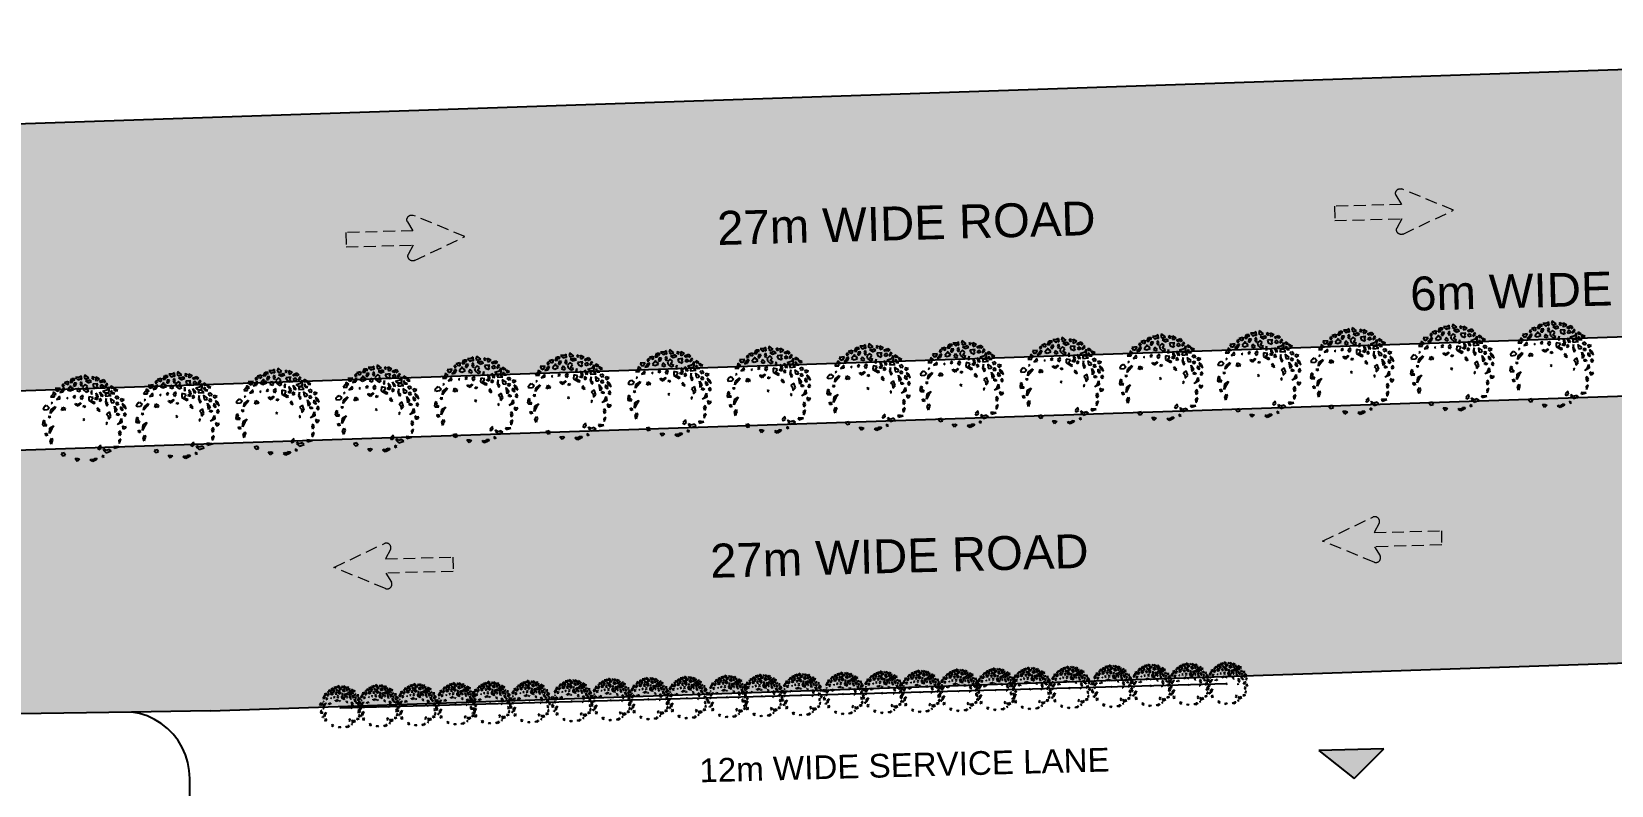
# Model space of a CAD drawing. Header units: inches. Extents: x 625 to 2719, y 1 to 1360.
# Drawn here: x 2063.8 to 2223.7, y 734.2 to 810.4 of the extents above; entities that cross this region are included whole.
import ezdxf

# ---------------------------------------------------------------- set-up
doc = ezdxf.new("R2010")
doc.units = ezdxf.units.IN
doc.header["$MEASUREMENT"] = 0
doc.linetypes.add('HIDDEN2', pattern=[0.1875, 0.125, -0.0625])
doc.layers.add('CAY', color=94, linetype='Continuous')
doc.layers.add('DIENHOA', color=3, linetype='Continuous')
doc.layers.add('Transito', color=50, linetype='HIDDEN2', lineweight=15)
doc.styles.get("Standard").update_dxf_attribs({"font": 'arial.ttf'})

# ---------------------------------------------------------------- blocks, each defined once
blk = doc.blocks.new('Cay01-mb')
at = {"layer": 'DIENHOA'}
for p, q in [((-789, 1112), (-964, 1099)), ((-964, 1099), (-910, 1006)), ((-846, 1025), (-789, 1112)), ((-706, 1088), (-739, 1025)), ((-705, 1242), (-724, 1177)), ((-724, 1177), (-663, 1176)), ((-640, 1093), (-706, 1088)), ((-649, 1221), (-705, 1242)), ((-693, 979), (-640, 1093)), ((-663, 1176), (-649, 1221)), ((-645, 1301), (-522, 1333)), ((-578, 1246), (-645, 1301)), ((-567, 1211), (-578, 1246)), ((-522, 1226), (-567, 1211)), ((-430, 1181), (-547, 1048)), ((-522, 1333), (-522, 1226)), ((-449, 1284), (-386, 1423)), ((-369, 1287), (-449, 1284)), ((-427, 1107), (-430, 1181)), ((-375, 1114), (-427, 1107)), ((-386, 1423), (-298, 1419)), ((-366, 1367), (-386, 1316)), ((-386, 1316), (-369, 1287)), ((-347, 1050), (-375, 1114)), ((-322, 1335), (-366, 1367)), ((-319, 1261), (-334, 1169)), ((-334, 1169), (-274, 1168)), ((-298, 1419), (-322, 1335)), ((-231, 1257), (-319, 1261)), ((-274, 1168), (-231, 1257)), ((-140, 1458), (-258, 1458)), ((-258, 1458), (-165, 1361)), ((-182, 1091), (-232, 1004)), ((-97, 1004), (-182, 1091)), ((-165, 1361), (-123, 1415)), ((-64, 1501), (-140, 1458)), ((-123, 1415), (-55, 1382)), ((-64, 1307), (-114, 1242)), ((-114, 1242), (-81, 1155)), ((-81, 1155), (-47, 1199)), ((-55, 1382), (-64, 1501)), ((-47, 1199), (-64, 1307)), ((63, 1209), (-30, 1123)), ((-30, 1123), (-13, 1037)), ((57, 1540), (29, 1436)), ((29, 1436), (88, 1404)), ((189, 1426), (57, 1540)), ((139, 1145), (63, 1209)), ((164, 1328), (71, 1328)), ((71, 1328), (164, 1263)), ((71, 1047), (139, 1145)), ((88, 1404), (189, 1426)), ((231, 1350), (164, 1328)), ((164, 1263), (282, 1307)), ((282, 1307), (231, 1350)), ((341, 1458), (282, 1426)), ((282, 1426), (324, 1382)), ((493, 1220), (316, 1209)), ((316, 1209), (341, 1123)), ((324, 1382), (366, 1404)), ((366, 1404), (341, 1458)), ((341, 1123), (459, 1069)), ((417, 1339), (434, 1371)), ((459, 1317), (417, 1339)), ((425, 1458), (535, 1393)), ((434, 1371), (425, 1458)), ((442, 1166), (493, 1220)), ((484, 1134), (442, 1166)), ((535, 1393), (459, 1317)), ((459, 1069), (484, 1134)), ((552, 1307), (695, 1361)), ((611, 1253), (552, 1307)), ((627, 1199), (552, 1145)), ((552, 1145), (594, 1101)), ((594, 1101), (686, 1134)), ((619, 1285), (611, 1253)), ((670, 1307), (619, 1285)), ((686, 1134), (627, 1199)), ((678, 1253), (670, 1307)), ((754, 1296), (678, 1253)), ((695, 1361), (754, 1296)), ((762, 1188), (728, 1112)), ((728, 1112), (821, 1166)), ((804, 1231), (762, 1188)), ((821, 1166), (804, 1231)), ((821, 1015), (872, 1112)), ((872, 1112), (846, 907)), ((939, 1134), (914, 1091)), ((914, 1091), (948, 1058)), ((1032, 1069), (939, 1134)), ((-1328, 507), (-1269, 539)), ((-1269, 539), (-1185, 453)), ((-1045, 902), (-1128, 819)), ((-1128, 819), (-994, 815)), ((-1075, 637), (-1117, 604)), ((-1117, 604), (-1084, 594)), ((-1084, 594), (-1075, 637)), ((-1022, 986), (-1045, 902)), ((-932, 908), (-1022, 986)), ((-1002, 883), (-932, 908)), ((-994, 815), (-1002, 883)), ((-822, 831), (-932, 723)), ((-932, 723), (-805, 745)), ((-910, 1006), (-846, 1025)), ((-805, 745), (-822, 831)), ((-739, 1025), (-804, 959)), ((-804, 959), (-693, 979)), ((-544, 756), (-569, 788)), ((-569, 788), (-569, 734)), ((-569, 734), (-544, 756)), ((-547, 1048), (-468, 1005)), ((-468, 1005), (-347, 1050)), ((-308, 842), (-367, 788)), ((-367, 788), (-342, 766)), ((-342, 766), (-283, 788)), ((-283, 788), (-308, 842)), ((-283, 572), (-199, 539)), ((-283, 529), (-283, 572)), ((-232, 1004), (-140, 972)), ((-199, 539), (-106, 594)), ((-140, 539), (-199, 475)), ((-140, 972), (-97, 1004)), ((-106, 594), (-140, 539)), ((-47, 853), (-123, 788)), ((-123, 788), (-81, 702)), ((-81, 702), (-22, 777)), ((-22, 777), (-47, 853)), ((-13, 1037), (88, 950)), ((172, 993), (71, 1047)), ((88, 950), (172, 993)), ((172, 788), (164, 658)), ((164, 658), (341, 550)), ((316, 756), (172, 788)), ((240, 648), (316, 756)), ((383, 572), (240, 648)), ((282, 1004), (248, 928)), ((248, 928), (273, 864)), ((273, 864), (282, 928)), ((282, 928), (282, 1004)), ((341, 550), (383, 572)), ((434, 766), (366, 723)), ((366, 723), (459, 691)), ((493, 810), (408, 907)), ((408, 907), (434, 766)), ((459, 691), (493, 810)), ((552, 723), (518, 648)), ((518, 648), (568, 626)), ((552, 950), (644, 831)), ((611, 777), (552, 950)), ((611, 669), (552, 723)), ((568, 626), (611, 669)), ((644, 831), (611, 777)), ((653, 972), (821, 1015)), ((745, 896), (653, 972)), ((754, 874), (728, 799)), ((728, 799), (931, 810)), ((762, 712), (728, 594)), ((728, 594), (779, 453)), ((846, 907), (745, 896)), ((846, 885), (754, 874)), ((762, 572), (762, 712)), ((821, 529), (762, 572)), ((931, 810), (846, 885)), ((1040, 615), (905, 712)), ((905, 712), (922, 572)), ((956, 983), (914, 918)), ((914, 918), (973, 874)), ((922, 572), (998, 561)), ((948, 1058), (1032, 1069)), ((973, 907), (956, 983)), ((1057, 874), (973, 907)), ((973, 874), (1057, 874)), ((998, 561), (1040, 615)), ((1040, 1037), (1032, 1004)), ((1032, 1004), (1091, 961)), ((1158, 972), (1040, 1037)), ((1082, 766), (1116, 799)), ((1091, 723), (1082, 766)), ((1133, 572), (1082, 550)), ((1082, 550), (1091, 507)), ((1091, 961), (1158, 972)), ((1141, 680), (1091, 723)), ((1116, 799), (1184, 756)), ((1184, 539), (1133, 572)), ((1184, 756), (1141, 680)), ((1158, 496), (1184, 539)), ((1268, 691), (1234, 648)), ((1234, 648), (1285, 604)), ((1369, 658), (1268, 691)), ((1285, 604), (1369, 658)), ((-1395, 21), (-1421, -120)), ((-1328, -12), (-1395, 21)), ((-1379, 453), (-1328, 507)), ((-1362, 377), (-1379, 453)), ((-1244, 388), (-1362, 377)), ((-1185, 453), (-1244, 388)), ((-1134, 140), (-1227, 151)), ((-1227, 151), (-1185, 107)), ((-1185, 107), (-1134, 140)), ((-1008, 410), (-1143, 259)), ((-1143, 259), (-1126, 377)), ((-1126, 377), (-974, 485)), ((-974, 485), (-1008, 410)), ((-763, 345), (-721, 464)), ((-704, 377), (-763, 345)), ((-721, 464), (-637, 421)), ((-662, 345), (-704, 377)), ((-637, 421), (-662, 345)), ((-199, 475), (-283, 529)), ((-13, 42), (-55, 21)), ((-55, 21), (-30, -1)), ((-30, -1), (4, 10)), ((-13, 485), (21, 496)), ((-13, 431), (-13, 485)), ((46, 453), (-13, 431)), ((4, 10), (-13, 42)), ((21, 496), (46, 453)), ((476, 410), (434, 345)), ((434, 345), (493, 291)), ((501, 356), (476, 410)), ((493, 291), (543, 313)), ((543, 313), (501, 356)), ((855, 259), (754, 194)), ((754, 194), (813, 129)), ((779, 453), (821, 529)), ((813, 129), (821, 10)), ((821, 10), (905, 96)), ((905, 96), (855, 259)), ((1049, 313), (1032, 442)), ((1032, 442), (1116, 313)), ((1057, 226), (1049, 313)), ((1116, 313), (1057, 226)), ((1091, 507), (1158, 496)), ((1108, 140), (1116, 205)), ((1175, 129), (1108, 140)), ((1116, 205), (1184, 172)), ((1184, 172), (1175, 129)), ((1209, -87), (1259, 21)), ((1243, 421), (1234, 334)), ((1234, 334), (1293, 291)), ((1327, 345), (1243, 421)), ((1259, 21), (1268, -109)), ((1293, 291), (1327, 345)), ((1386, 464), (1302, 529)), ((1302, 529), (1327, 431)), ((1327, 431), (1428, 345)), ((1386, 215), (1327, 161)), ((1327, 161), (1377, 96)), ((1377, 96), (1420, 129)), ((1428, 345), (1386, 464)), ((1420, 129), (1386, 215)), ((-1421, -120), (-1395, -152)), ((-1395, -152), (-1277, -152)), ((-1362, -98), (-1328, -12)), ((-1294, -120), (-1362, -98)), ((-1328, -487), (-1336, -411)), ((-1336, -411), (-1286, -422)), ((-1277, -498), (-1328, -487)), ((-1277, -152), (-1294, -120)), ((-1286, -422), (-1277, -498)), ((-1202, -422), (-1176, -238)), ((-1117, -271), (-1202, -422)), ((-1176, -238), (-1041, -163)), ((-1041, -163), (-1117, -271)), ((771, -87), (728, -130)), ((728, -130), (762, -163)), ((762, -163), (771, -87)), ((1116, -174), (1209, -87)), ((1268, -109), (1116, -174)), ((1200, -390), (1150, -444)), ((1150, -444), (1175, -552)), ((1175, -552), (1234, -487)), ((1234, -487), (1200, -390)), ((1352, -271), (1285, -238)), ((1285, -238), (1302, -325)), ((1302, -325), (1369, -325)), ((1411, -260), (1352, -271)), ((1369, -325), (1411, -260)), ((-1185, -671), (-1126, -584)), ((-1151, -790), (-1185, -671)), ((-1126, -703), (-1151, -790)), ((-1126, -584), (-1100, -660)), ((-1100, -660), (-1126, -703)), ((526, -865), (434, -952)), ((434, -952), (467, -1006)), ((467, -1006), (543, -962)), ((543, -962), (526, -865)), ((627, -995), (611, -1027)), ((611, -1027), (712, -1124)), ((712, -1049), (627, -995)), ((821, -1016), (712, -1049)), ((712, -1124), (880, -1070)), ((880, -1070), (821, -1016)), ((1150, -941), (973, -919)), ((973, -919), (990, -984)), ((990, -984), (1150, -941)), ((1226, -671), (1150, -714)), ((1150, -714), (1158, -822)), ((1158, -822), (1200, -757)), ((1200, -757), (1226, -671)), ((-713, -1092), (-822, -1114)), ((-822, -1114), (-763, -1189)), ((-763, -1189), (-671, -1168)), ((-671, -1168), (-713, -1092)), ((-283, -1395), (-350, -1297)), ((-350, -1297), (-258, -1297)), ((-199, -1319), (-283, -1395)), ((-258, -1297), (-199, -1319)), ((164, -1362), (214, -1330)), ((248, -1416), (164, -1362)), ((214, -1330), (231, -1341)), ((231, -1341), (316, -1341)), ((366, -1362), (248, -1416)), ((316, -1341), (316, -1297)), ((316, -1297), (400, -1308)), ((400, -1308), (366, -1362)), ((577, -1211), (577, -1276)), ((644, -1254), (577, -1211)), ((577, -1276), (644, -1254))]:
    blk.add_line(p, q, dxfattribs=at)
blk = doc.blocks.new('flecha')
blk.add_hatch(color=0).paths.add_polyline_path([(-0.237, -0.536, 0.664581), (-0.172, -0.6), (-0.075, -0.544), (-0.075, -1.25), (0.075, -1.25), (0.075, -0.544), (0.172, -0.6, 0.664581), (0.237, -0.536), (0, 0)])
at = {"color": 0}
blk.add_lwpolyline([(-0.075, -0.544), (-0.172, -0.6, -0.664581), (-0.237, -0.536), (0, 0), (0.237, -0.536, -0.664581), (0.172, -0.6), (0.075, -0.544), (0.075, -1.25), (-0.075, -1.25)], format="xyb", close=True, dxfattribs=at)
blk = doc.blocks.new('GRFV')
h = blk.add_hatch(color=1)
h.dxf.hatch_style = 1
h.paths.add_polyline_path([(5019.36, 735.87), (5022.86, 732.97), (5025.95, 735.87)])
for p, q in [((5019.36, 735.87), (5022.86, 732.97)), ((5025.95, 735.87), (5019.36, 735.87)), ((5022.86, 732.97), (5025.95, 735.87))]:
    blk.add_line(p, q)

msp = doc.modelspace()

# ---------------------------------------------------------------- hatches: boundary and pattern name
at = {"true_color": 0x939598, "transparency": 33554549}
h = msp.add_hatch(color=252, dxfattribs=at)
h.dxf.hatch_style = 1
h.paths.add_polyline_path([(2338.4449, 783.38626), (2337.72504, 810.37735), (1984.11553, 798.41708), (1984.8354, 771.42598)])
h = msp.add_hatch(color=252, dxfattribs=at)
h.dxf.hatch_style = 1
h.paths.add_polyline_path([(1984.99537, 765.42796), (1985.66688, 740.24998), (2073.93897, 741.57122), (2081.91138, 741.69055), (2252.8533, 747.47239), (2254.48194, 747.52747), (2254.48438, 747.48131), (2264.8972, 747.60953), (2339.39909, 747.60953), (2338.60487, 777.38824)])

# ---------------------------------------------------------------- linework, layer by layer
for p, q in [((1984.11553, 798.41708), (2337.72504, 810.37735)), ((1984.8354, 771.42598), (2338.4449, 783.38626)), ((1984.99537, 765.42796), (2338.60487, 777.38824)), ((2081.91138, 741.69055), (2252.8533, 747.47239)), ((2081.91138, 741.69055), (2073.93897, 741.57122)), ((2073.93897, 741.57122), (1985.66688, 740.24998)), ((2074.73669, 741.41829), (2073.93897, 741.57122)), ((2075.51035, 741.17088), (2074.73669, 741.41829)), ((2076.24878, 740.83253), (2075.51035, 741.17088)), ((2076.94134, 740.40813), (2076.24878, 740.83253)), ((2077.57806, 739.90381), (2076.94134, 740.40813)), ((2078.14975, 739.32681), (2077.57806, 739.90381)), ((2078.64819, 738.68547), (2078.14975, 739.32681)), ((2079.06617, 737.98902), (2078.64819, 738.68547)), ((2079.39769, 737.2475), (2079.06617, 737.98902)), ((2079.63796, 736.4716), (2079.39769, 737.2475)), ((2079.78353, 735.67249), (2079.63796, 736.4716)), ((2079.83228, 734.8617), (2079.78353, 735.67249)), ((2079.83138, 728.0968), (2079.83228, 734.8617))]:
    msp.add_line(p, q)
msp.add_lwpolyline([(2095.05343, 741.99877), (2184.75654, 744.4569)])

# ---------------------------------------------------------------- block references
at = {"rotation": 1.527748834508687}
msp.add_blockref('GRFV', (-2803.89658, -131.76257), dxfattribs=at)
at = {"layer": 'CAY'}
for p, xscale, yscale, zscale, rotation in [((2188.02691, 775.55138), 0.002978545028268138, 0.002978545028268138, 0.002978545028268138, 1.527748834508687), ((2197.44079, 775.86979), 0.002978545028268138, 0.002978545028268138, 0.002978545028268138, 1.527748834508687), ((2207.57051, 776.21241), 0.002978545028268138, 0.002978545028268138, 0.002978545028268138, 1.527748834508687), ((2217.62843, 776.5526), 0.002978545028268138, 0.002978545028268138, 0.002978545028268138, 1.527748834508687), ((2138.41784, 773.983), 0.002978545028268138, 0.002978545028268138, 0.002978545028268138, 1.527748834508687), ((2148.5105, 774.23535), 0.002978545028268138, 0.002978545028268138, 0.002978545028268138, 1.527748834508687), ((2157.92438, 774.55376), 0.002978545028268138, 0.002978545028268138, 0.002978545028268138, 1.527748834508687), ((2168.0541, 774.89638), 0.002978545028268138, 0.002978545028268138, 0.002978545028268138, 1.527748834508687), ((2178.11202, 775.23657), 0.002978545028268138, 0.002978545028268138, 0.002978545028268138, 1.527748834508687), ((2108.81632, 772.98178), 0.002978545028268138, 0.002978545028268138, 0.002978545028268138, 1.527748834508687), ((2118.2302, 773.30019), 0.002978545028268138, 0.002978545028268138, 0.002978545028268138, 1.527748834508687), ((2128.35992, 773.64281), 0.002978545028268138, 0.002978545028268138, 0.002978545028268138, 1.527748834508687), ((2069.17106, 771.08871), 0.002978545028268138, 0.002978545028268138, 0.002978545028268138, 1.527748834508687), ((2078.58494, 771.40712), 0.002978545028268138, 0.002978545028268138, 0.002978545028268138, 1.527748834508687), ((2088.71466, 771.74974), 0.002978545028268138, 0.002978545028268138, 0.002978545028268138, 1.527748834508687), ((2098.77258, 772.08993), 0.002978545028268138, 0.002978545028268138, 0.002978545028268138, 1.527748834508687), ((2168.86639, 743.97401), 0.001459487063851387, 0.001459487063851387, 0.001459487063851387, 8.76993864611003), ((2173.12637, 744.08763), 0.001459487063851387, 0.001459487063851387, 0.001459487063851387, 8.76993864611003), ((2177.09124, 744.19337), 0.001459487063851387, 0.001459487063851387, 0.001459487063851387, 8.76993864611003), ((2180.91453, 744.29534), 0.001459487063851387, 0.001459487063851387, 0.001459487063851387, 8.76993864611003), ((2184.785, 744.39857), 0.001459487063851387, 0.001459487063851387, 0.001459487063851387, 8.76993864611003), ((2106.76683, 742.31778), 0.001459487063851387, 0.001459487063851387, 0.001459487063851387, 8.76993864611003), ((2110.26405, 742.41105), 0.001459487063851387, 0.001459487063851387, 0.001459487063851387, 8.76993864611003), ((2114.24367, 742.51719), 0.001459487063851387, 0.001459487063851387, 0.001459487063851387, 8.76993864611003), ((2118.50366, 742.63081), 0.001459487063851387, 0.001459487063851387, 0.001459487063851387, 8.76993864611003), ((2122.46852, 742.73655), 0.001459487063851387, 0.001459487063851387, 0.001459487063851387, 8.76993864611003), ((2126.29181, 742.83852), 0.001459487063851387, 0.001459487063851387, 0.001459487063851387, 8.76993864611003), ((2130.16228, 742.94175), 0.001459487063851387, 0.001459487063851387, 0.001459487063851387, 8.76993864611003), ((2134.25095, 743.0508), 0.001459487063851387, 0.001459487063851387, 0.001459487063851387, 8.76993864611003), ((2137.74817, 743.14407), 0.001459487063851387, 0.001459487063851387, 0.001459487063851387, 8.76993864611003), ((2141.72779, 743.25021), 0.001459487063851387, 0.001459487063851387, 0.001459487063851387, 8.76993864611003), ((2145.98778, 743.36383), 0.001459487063851387, 0.001459487063851387, 0.001459487063851387, 8.76993864611003), ((2149.95264, 743.46957), 0.001459487063851387, 0.001459487063851387, 0.001459487063851387, 8.76993864611003), ((2153.77593, 743.57154), 0.001459487063851387, 0.001459487063851387, 0.001459487063851387, 8.76993864611003), ((2157.6464, 743.67477), 0.001459487063851387, 0.001459487063851387, 0.001459487063851387, 8.76993864611003), ((2161.38955, 743.7746), 0.001459487063851387, 0.001459487063851387, 0.001459487063851387, 8.76993864611003), ((2164.88677, 743.86787), 0.001459487063851387, 0.001459487063851387, 0.001459487063851387, 8.76993864611003), ((2095.09658, 742.00653), 0.001459487063851387, 0.001459487063851387, 0.001459487063851387, 8.76993864611003), ((2098.91988, 742.1085), 0.001459487063851387, 0.001459487063851387, 0.001459487063851387, 8.76993864611003), ((2102.79035, 742.21173), 0.001459487063851387, 0.001459487063851387, 0.001459487063851387, 8.76993864611003)]:
    msp.add_blockref('Cay01-mb', p, dxfattribs=dict(at, xscale=xscale, yscale=yscale, zscale=zscale, rotation=rotation))
at = {"layer": 'Transito', "yscale": 9.630864016144187, "zscale": 9.630864016144187}
for p, xscale, rotation in [((2207.6919, 792.32171), -9.630864016144187, 271.5277488345087), ((2107.66673, 789.65398), -9.630864016144187, 271.5277488345087), ((2194.4467, 758.86458), 9.630864016144187, 91.52774883450871), ((2094.42153, 756.19685), 9.630864016144187, 91.52774883450871)]:
    msp.add_blockref('flecha', p, dxfattribs=dict(at, xscale=xscale, rotation=rotation))

# ---------------------------------------------------------------- texts
at = {"attachment_point": 7, "rotation": 1.5277488}
for s, insert, char_height in [('\\pi81.052;27m WIDE ROAD', (2052.21537, 786.5845), 3.4260751), ('\\pi79.513;6m WIDE DIVIDER', (2123.87171, 779.98121), 3.4260751), ('\\pi81.052;27m WIDE ROAD', (2051.50885, 752.93384), 3.4260751), ('\\pi79.515,t158.66,163.45;12m WIDE SERVICE LANE', (2051.94075, 732.30622), 2.3982526)]:
    msp.add_mtext_dynamic_manual_height_columns(s, width=200.0038999, gutter_width=1, heights=[0], dxfattribs=dict(at, insert=insert, char_height=char_height))

doc.saveas('drawing.dxf')
